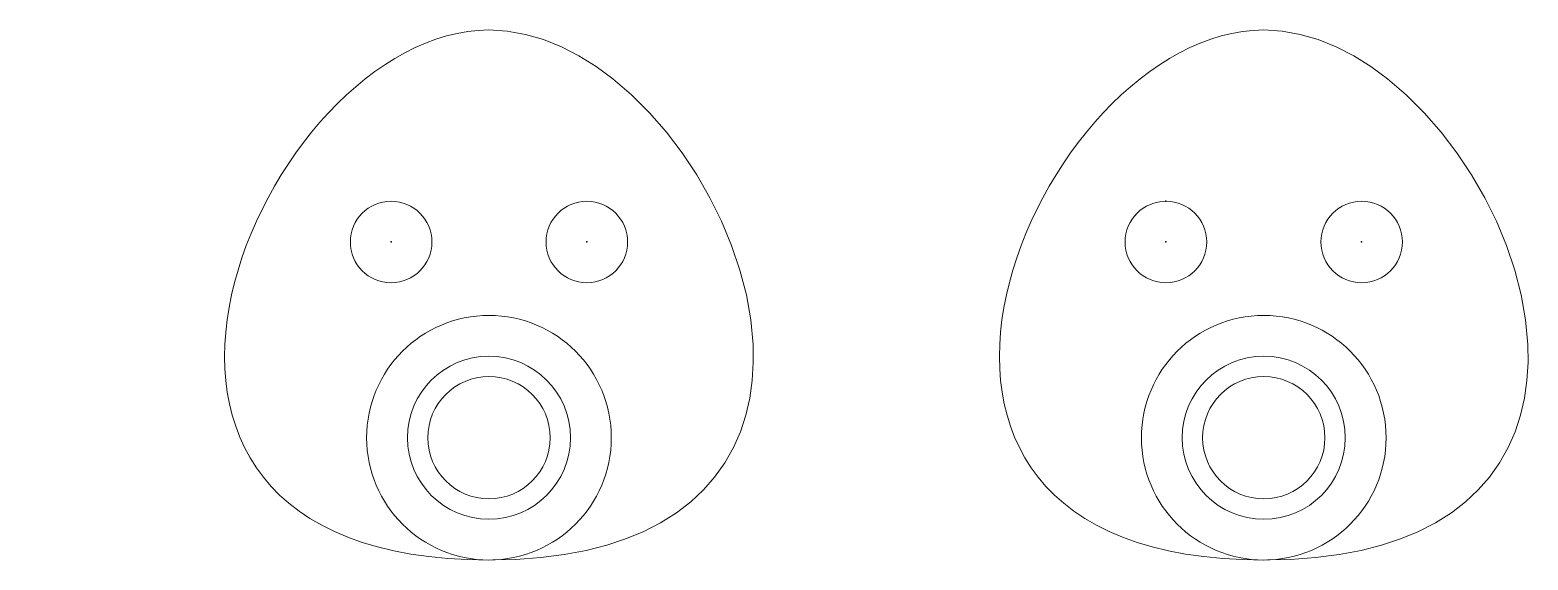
# Model space of a CAD drawing. Header units: millimetres. Extents: x -1.3 to 35.5, y 3 to 16.
import ezdxf

# ---------------------------------------------------------------- set-up
doc = ezdxf.new("R2010")
doc.units = ezdxf.units.MM
doc.header["$PDSIZE"] = -1

msp = doc.modelspace()

# ---------------------------------------------------------------- linework, layer by layer
at = {"color": 7, "linetype": 'Continuous', "lineweight": 15}
for p, q in [((10, 3), (10.076, 3.002)), ((29, 3), (29.076, 3.002))]:
    msp.add_line(p, q, dxfattribs=at)
at = {"color": 7, "linetype": 'Continuous', "lineweight": 15, "flags": 128}
for points in [[(10.099, 3.002), (10.655, 3.015), (11.271, 3.061), (11.847, 3.135), (12.385, 3.236), (12.886, 3.364), (13.35, 3.517), (13.779, 3.693), (14.21, 3.913), (14.6, 4.158), (14.949, 4.428), (15.26, 4.719), (15.533, 5.031), (15.783, 5.384), (15.993, 5.757), (16.164, 6.147), (16.296, 6.552), (16.393, 6.971), (16.454, 7.401), (16.481, 7.841), (16.476, 8.288), (16.42, 8.891), (16.312, 9.5), (16.155, 10.109), (15.951, 10.712), (15.705, 11.307), (15.418, 11.887), (15.095, 12.448), (14.738, 12.985), (14.35, 13.493), (13.935, 13.969), (13.496, 14.406), (13.035, 14.8), (12.626, 15.101), (12.205, 15.363), (11.775, 15.584), (11.337, 15.762), (10.894, 15.892), (10.448, 15.973), (10, 16), (10, 16)], [(29.099, 3.002), (29.655, 3.015), (30.271, 3.061), (30.847, 3.135), (31.385, 3.236), (31.886, 3.364), (32.35, 3.517), (32.779, 3.693), (33.21, 3.913), (33.6, 4.158), (33.949, 4.428), (34.26, 4.719), (34.533, 5.031), (34.783, 5.384), (34.993, 5.757), (35.164, 6.147), (35.296, 6.552), (35.393, 6.971), (35.454, 7.401), (35.481, 7.841), (35.476, 8.288), (35.42, 8.891), (35.312, 9.5), (35.155, 10.109), (34.951, 10.712), (34.705, 11.307), (34.418, 11.887), (34.095, 12.448), (33.738, 12.985), (33.35, 13.493), (32.935, 13.969), (32.496, 14.406), (32.035, 14.8), (31.626, 15.101), (31.205, 15.363), (30.775, 15.584), (30.337, 15.762), (29.894, 15.892), (29.448, 15.973), (29, 16), (29, 16)]]:
    msp.add_lwpolyline(points, dxfattribs=at)
at = {"color": 7, "linetype": 'Continuous', "lineweight": 15}
for centre, radius in [((7.6, 10.8), 1), ((12.4, 10.8), 1), ((26.6, 10.8), 1), ((31.4, 10.8), 1), ((10, 6), 3), ((29, 6), 3), ((10, 6), 2), ((29, 6), 2), ((10, 6), 1.5), ((29, 6), 1.5)]:
    msp.add_circle(centre, radius, dxfattribs=at)
for points in [[(10, 16), (4.425, 16), (-1.257, 3), (10, 3)], [(29, 16), (23.425, 16), (17.743, 3), (29, 3)]]:
    msp.add_open_spline(points, degree=3, dxfattribs=at)
for p in [(26.6, 11.8), (7.6, 10.8), (12.4, 10.8), (26.6, 10.8), (31.4, 10.8)]:
    msp.add_point(p)

doc.saveas('drawing.dxf')
